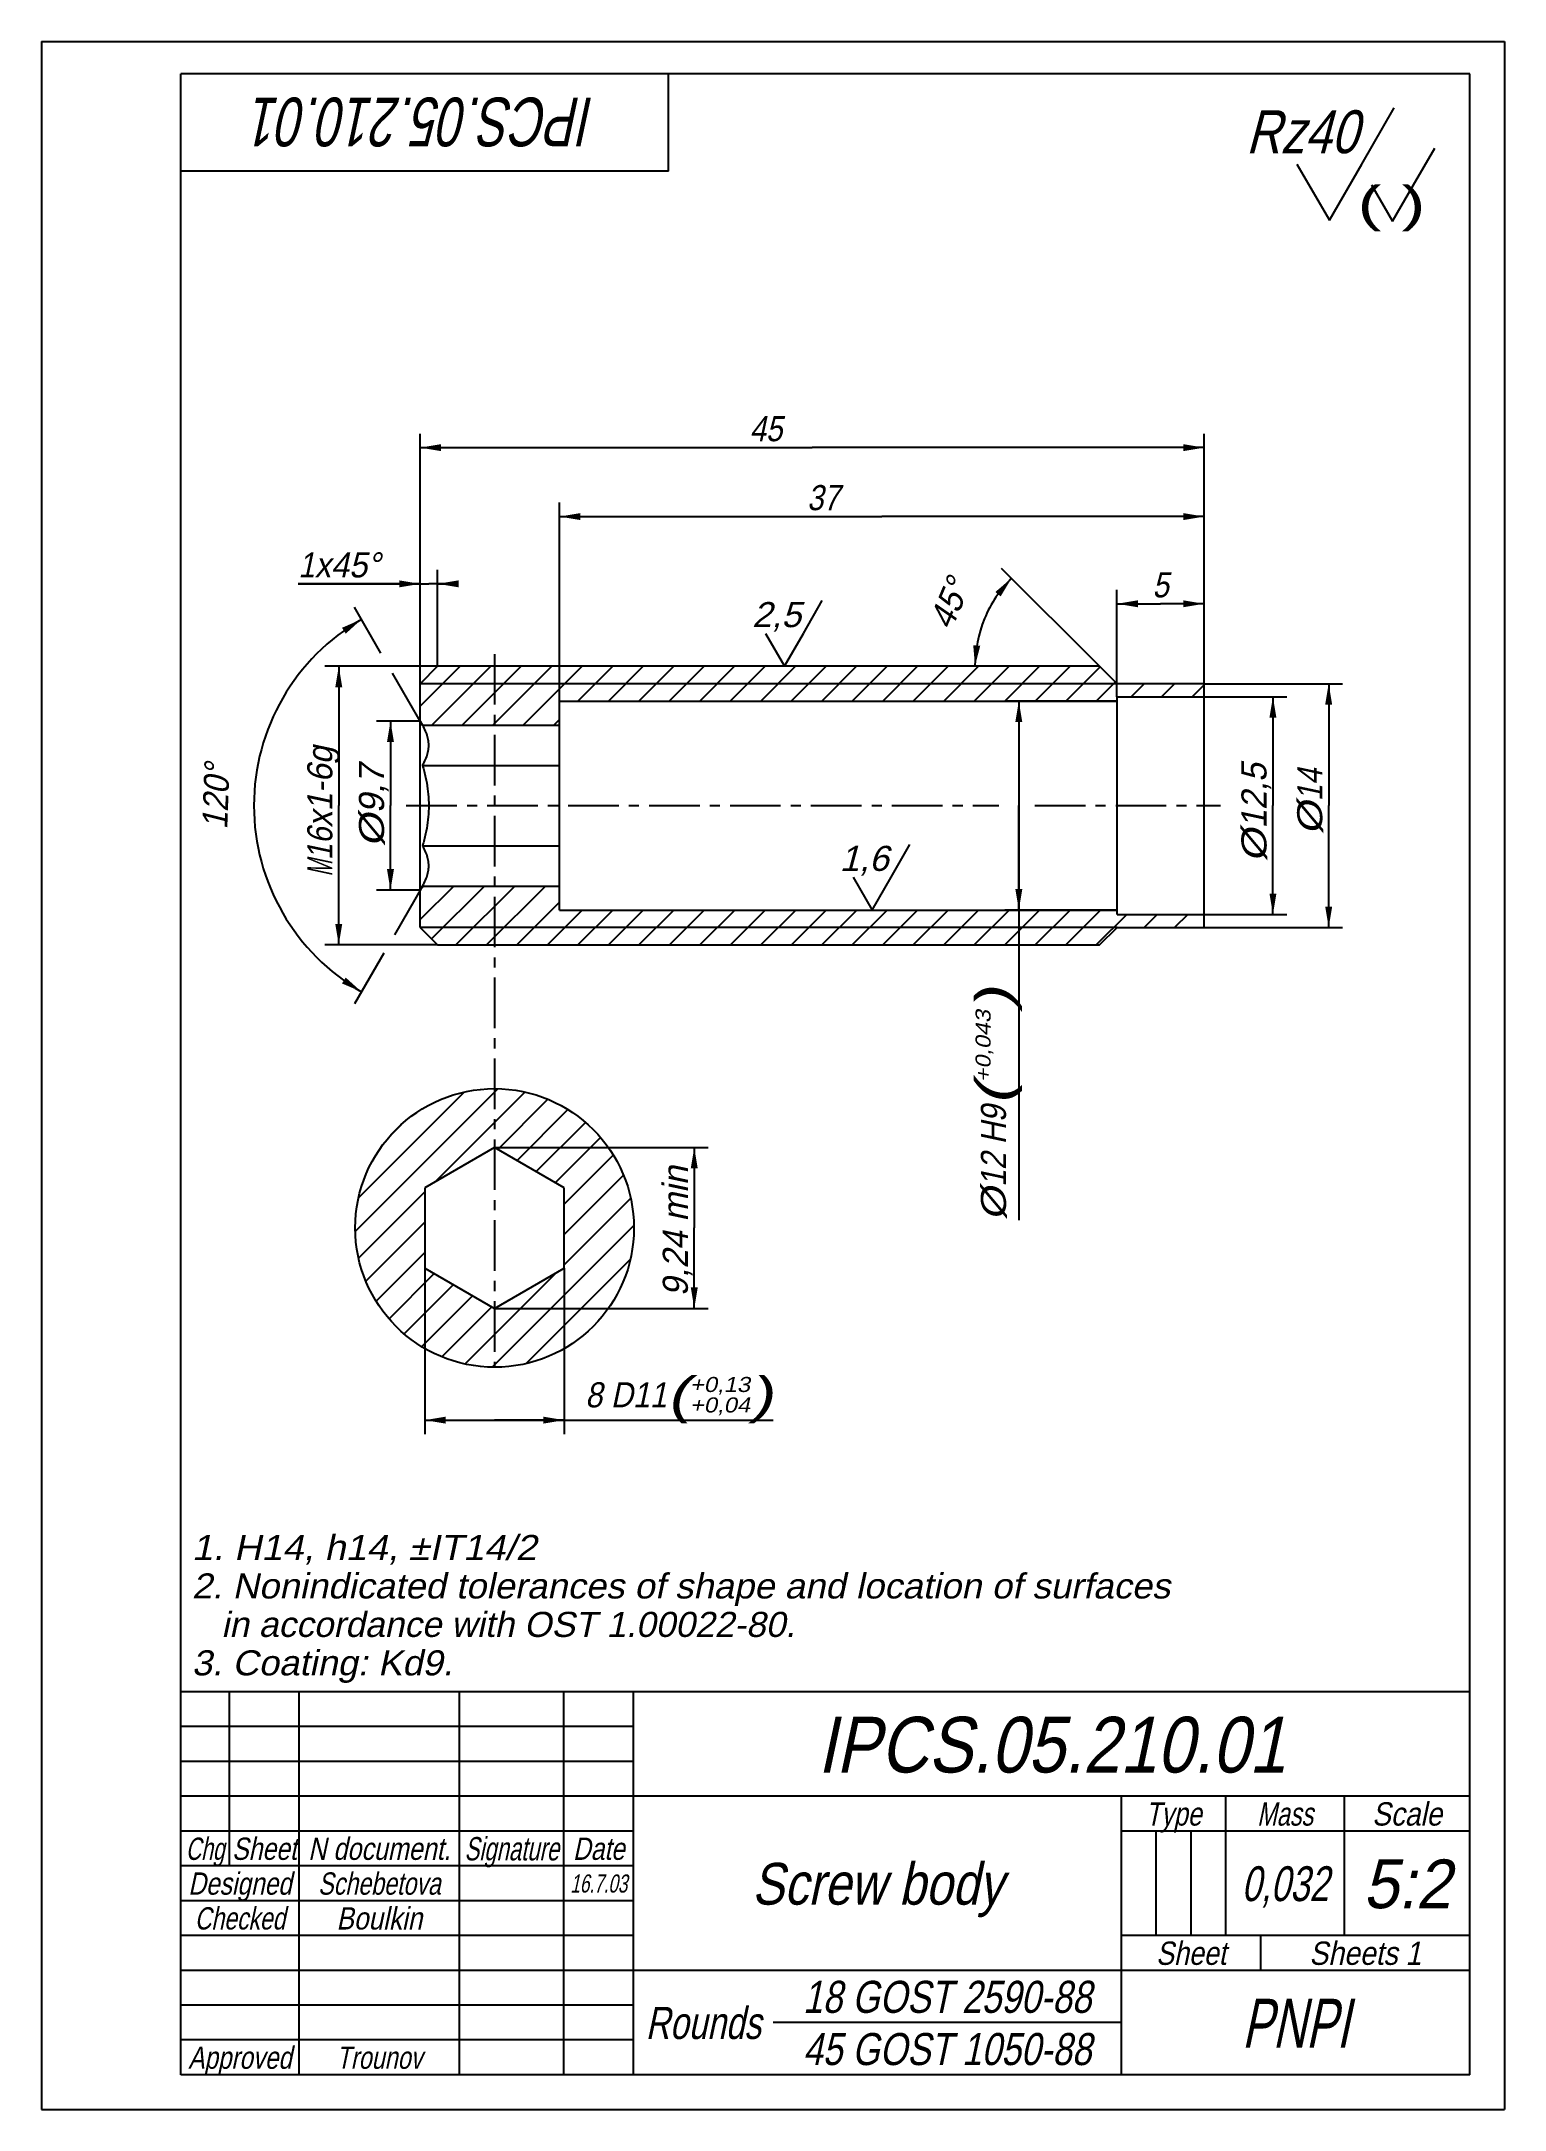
# Model space of a CAD drawing. Extents: x 0 to 210, y 0 to 297.
import ezdxf
from ezdxf.enums import TextEntityAlignment as Align

# ---------------------------------------------------------------- set-up
doc = ezdxf.new("R2010")
doc.units = 0
doc.header["$LTSCALE"] = 19.36
doc.linetypes.add('CENTER', pattern=[0.6, 0.375, -0.075, 0.075, -0.075])
doc.layers.get('0').update_dxf_attribs({"linetype": 'CONTINUOUS'})
doc.layers.add('DEFAULT_1', color=7, linetype='CENTER')
doc.styles.add('TEXTSTYLE_0', font='txt', dxfattribs={"width": 0.8})
doc.dimstyles.new('DIMSTYLE_1', dxfattribs={"dimtxt": 3.6, "dimasz": 0.18, "dimexe": 0.18, "dimexo": 0.0625, "dimgap": 0.09, "dimtad": 0, "dimtih": 1, "dimtoh": 1, "dimlfac": 0.4, "dimzin": 0, "dimtxsty": 'STANDARD', "dimcen": 0.09, "dimazin": 3, "dimtp": 0.2, "dimtm": 0.2, "dimtfac": 0, "dimtdec": 4, "dimtofl": 0, "dimtmove": 0, "dimatfit": 3, "dimtolj": 1, "dimtzin": 0})
doc.dimstyles.new('DIMSTYLE_2', dxfattribs={"dimtxt": 3.6, "dimasz": 0.18, "dimexe": 0.18, "dimexo": 0.0625, "dimgap": 0.09, "dimtad": 0, "dimtih": 1, "dimtoh": 1, "dimlfac": 0.4, "dimzin": 0, "dimtxsty": 'STANDARD', "dimcen": 0.09, "dimazin": 3, "dimtp": 0.1, "dimtm": 0.1, "dimtfac": 0, "dimtdec": 4, "dimtofl": 0, "dimtmove": 0, "dimatfit": 3, "dimtolj": 1, "dimtzin": 0})
doc.dimstyles.new('DIMSTYLE_3', dxfattribs={"dimtxt": 3.6, "dimasz": 0.18, "dimexe": 0.18, "dimexo": 0.0625, "dimgap": 0.09, "dimtad": 0, "dimtih": 1, "dimtoh": 1, "dimdec": 3, "dimlfac": 0.4, "dimzin": 0, "dimtxsty": 'STANDARD', "dimcen": 0.09, "dimazin": 3, "dimtol": 1, "dimtp": 0.043, "dimtfac": 0, "dimtdec": 4, "dimtofl": 0, "dimtmove": 0, "dimatfit": 3, "dimtolj": 1, "dimtzin": 0})
doc.dimstyles.new('DIMSTYLE_4', dxfattribs={"dimtxt": 3.6, "dimasz": 0.18, "dimexe": 0.18, "dimexo": 0.0625, "dimgap": 0.09, "dimtad": 0, "dimtih": 1, "dimtoh": 1, "dimlfac": 0.4, "dimzin": 0, "dimtxsty": 'STANDARD', "dimcen": 0.09, "dimazin": 3, "dimtp": 0.3, "dimtm": 0.3, "dimtfac": 0, "dimtdec": 4, "dimtofl": 0, "dimtmove": 0, "dimatfit": 3, "dimtolj": 1, "dimtzin": 0})
doc.dimstyles.new('DIMSTYLE_5', dxfattribs={"dimtxt": 3.6, "dimasz": 0.18, "dimexe": 0.18, "dimexo": 0.0625, "dimgap": 0.09, "dimtad": 0, "dimtih": 1, "dimtoh": 1, "dimdec": 1, "dimlfac": 0.4, "dimzin": 0, "dimtxsty": 'STANDARD', "dimcen": 0.09, "dimazin": 3, "dimtp": 0.5, "dimtm": 0.5, "dimtfac": 0, "dimtdec": 4, "dimtofl": 0, "dimtmove": 0, "dimatfit": 3, "dimtolj": 1, "dimtzin": 0})
doc.dimstyles.new('DIMSTYLE_6', dxfattribs={"dimtxt": 3.6, "dimasz": 0.18, "dimexe": 0.18, "dimexo": 0.0625, "dimgap": 0.09, "dimtad": 0, "dimtih": 1, "dimtoh": 1, "dimdec": 3, "dimlfac": 0.4, "dimzin": 0, "dimtxsty": 'STANDARD', "dimcen": 0.09, "dimazin": 3, "dimtol": 1, "dimtp": 0.13, "dimtm": -0.04, "dimtfac": 0, "dimtdec": 4, "dimtofl": 0, "dimtmove": 0, "dimatfit": 3, "dimtolj": 1, "dimtzin": 0})

# ---------------------------------------------------------------- blocks, each defined once
blk = doc.blocks.new('*D0')
at = {"color": 2, "linetype": 'CONTINUOUS'}
for p, q in [((56.98, 207.26), (40.68, 207.26)), ((42.68, 207.26), (42.68, 187.26)), ((42.68, 167.26), (42.68, 187.26)), ((56.84, 167.26), (40.68, 167.26))]:
    blk.add_line(p, q, dxfattribs=at)
for points in [[(43.18, 204.26), (42.68, 207.26), (42.18, 204.26)], [(42.18, 170.26), (42.68, 167.26), (43.18, 170.26)]]:
    blk.add_solid(points, dxfattribs=at)
at = {"color": 2, "linetype": 'CONTINUOUS', "style": 'TEXTSTYLE_0', "oblique": 12}
for s, p, p2 in [('x1-6g', (41.76, 184.1), (41.76, 195.8)), ('16', (41.76, 179.42), (41.76, 184.1)), ('M', (41.76, 177.08), (41.76, 179.42))]:
    blk.add_text(s, height=3.6, rotation=90, dxfattribs=at).set_placement(p, p2, align=Align.FIT)
blk = doc.blocks.new('*D1')
at = {"color": 2, "linetype": 'CONTINUOUS'}
for p, q in [((54.37, 204.76), (54.37, 221.1)), ((56.87, 207.26), (56.87, 221.1)), ((54.37, 219.1), (36.87, 219.1)), ((36.87, 219.1), (55.62, 219.1)), ((59.87, 219.1), (55.62, 219.1)), ((56.87, 219.1), (59.87, 219.1))]:
    blk.add_line(p, q, dxfattribs=at)
for points in [[(51.37, 218.6), (54.37, 219.1), (51.37, 219.6)], [(59.87, 219.6), (56.87, 219.1), (59.87, 218.6)]]:
    blk.add_solid(points, dxfattribs=at)
at = {"color": 2, "linetype": 'CONTINUOUS', "style": 'TEXTSTYLE_0', "oblique": 12}
for s, p, p2 in [('1', (36.87, 220.02), (39.21, 220.02)), ('x45%%d', (39.21, 220.02), (48.63, 220.02))]:
    blk.add_text(s, height=3.6, dxfattribs=at).set_placement(p, p2, align=Align.FIT)
blk = doc.blocks.new('*D2')
at = {"color": 2, "linetype": 'CONTINUOUS'}
for p, q in [((154.37, 202.26), (138.28, 202.26)), ((140.28, 202.26), (140.28, 187.26)), ((140.28, 172.26), (140.28, 187.26)), ((140.28, 187.26), (140.28, 127.71)), ((154.37, 172.26), (138.28, 172.26))]:
    blk.add_line(p, q, dxfattribs=at)
for points in [[(140.78, 199.26), (140.28, 202.26), (139.78, 199.26)], [(139.78, 175.26), (140.28, 172.26), (140.78, 175.26)]]:
    blk.add_solid(points, dxfattribs=at)
at = {"color": 2, "linetype": 'CONTINUOUS', "style": 'TEXTSTYLE_0', "oblique": 12}
for s, height, p, p2 in [(')', 5.1, (139.18, 157.9), (139.18, 161.22)), ('+0,043', 2.16, (136.23, 147.53), (136.23, 157.9)), ('(', 5.1, (139.18, 144.21), (139.18, 147.53)), ('12 H9', 3.6, (138.44, 132.51), (138.44, 144.21)), ('%%c', 3.6, (138.44, 127.71), (138.44, 132.51))]:
    blk.add_text(s, height=height, rotation=90, dxfattribs=at).set_placement(p, p2, align=Align.FIT)
blk = doc.blocks.new('*D3')
at = {"color": 2, "linetype": 'CONTINUOUS'}
for p, q in [((54.37, 199.38), (48.1, 199.38)), ((50.1, 199.38), (50.1, 187.26)), ((50.1, 175.13), (50.1, 187.26)), ((54.37, 175.13), (48.1, 175.13))]:
    blk.add_line(p, q, dxfattribs=at)
for points in [[(50.6, 196.38), (50.1, 199.38), (49.6, 196.38)], [(49.6, 178.13), (50.1, 175.13), (50.6, 178.13)]]:
    blk.add_solid(points, dxfattribs=at)
at = {"color": 2, "linetype": 'CONTINUOUS', "style": 'TEXTSTYLE_0', "oblique": 12}
for s, p, p2 in [('9,7', (49.18, 186.13), (49.18, 193.15)), ('%%c', (49.18, 181.33), (49.18, 186.13))]:
    blk.add_text(s, height=3.6, rotation=90, dxfattribs=at).set_placement(p, p2, align=Align.FIT)
blk = doc.blocks.new('*D4')
at = {"color": 2, "linetype": 'CONTINUOUS'}
for p, q in [((154.37, 202.88), (154.37, 218.24)), ((166.87, 202.88), (166.87, 218.24)), ((154.37, 216.24), (160.62, 216.24)), ((166.87, 216.24), (160.62, 216.24))]:
    blk.add_line(p, q, dxfattribs=at)
for points in [[(157.37, 216.74), (154.37, 216.24), (157.37, 215.74)], [(163.87, 215.74), (166.87, 216.24), (163.87, 216.74)]]:
    blk.add_solid(points, dxfattribs=at)
at = {"color": 2, "linetype": 'CONTINUOUS', "style": 'TEXTSTYLE_0', "oblique": 12}
blk.add_text('5', height=3.6, dxfattribs=at).set_placement((159.46, 217.16), (161.8, 217.16), align=Align.FIT)
blk = doc.blocks.new('*D5')
at = {"color": 2, "linetype": 'CONTINUOUS'}
for p, q in [((166.87, 202.88), (178.75, 202.88)), ((176.75, 202.88), (176.75, 187.26)), ((176.75, 171.63), (176.75, 187.26)), ((166.87, 171.63), (178.75, 171.63))]:
    blk.add_line(p, q, dxfattribs=at)
for points in [[(177.25, 199.88), (176.75, 202.88), (176.25, 199.88)], [(176.25, 174.63), (176.75, 171.63), (177.25, 174.63)]]:
    blk.add_solid(points, dxfattribs=at)
at = {"color": 2, "linetype": 'CONTINUOUS', "style": 'TEXTSTYLE_0', "oblique": 12}
for s, p, p2 in [('12,5', (175.83, 183.97), (175.83, 193.33)), ('%%c', (175.83, 179.17), (175.83, 183.97))]:
    blk.add_text(s, height=3.6, rotation=90, dxfattribs=at).set_placement(p, p2, align=Align.FIT)
blk = doc.blocks.new('*D6')
at = {"color": 2, "linetype": 'CONTINUOUS'}
for p, q in [((74.37, 202.26), (74.37, 230.76)), ((74.37, 228.76), (120.62, 228.76)), ((166.87, 228.76), (120.62, 228.76)), ((166.87, 204.76), (166.87, 230.76))]:
    blk.add_line(p, q, dxfattribs=at)
for points in [[(77.37, 229.26), (74.37, 228.76), (77.37, 228.26)], [(163.87, 228.26), (166.87, 228.76), (163.87, 229.26)]]:
    blk.add_solid(points, dxfattribs=at)
at = {"color": 2, "linetype": 'CONTINUOUS', "style": 'TEXTSTYLE_0', "oblique": 12}
blk.add_text('37', height=3.6, dxfattribs=at).set_placement((109.89, 229.68), (114.57, 229.68), align=Align.FIT)
blk = doc.blocks.new('*D7')
at = {"color": 2, "linetype": 'CONTINUOUS'}
for p, q in [((54.37, 204.76), (54.37, 240.66)), ((166.87, 204.76), (166.87, 240.66)), ((54.37, 238.66), (110.62, 238.66)), ((166.87, 238.66), (110.62, 238.66))]:
    blk.add_line(p, q, dxfattribs=at)
for points in [[(57.37, 239.16), (54.37, 238.66), (57.37, 238.16)], [(163.87, 238.16), (166.87, 238.66), (163.87, 239.16)]]:
    blk.add_solid(points, dxfattribs=at)
at = {"color": 2, "linetype": 'CONTINUOUS', "style": 'TEXTSTYLE_0', "oblique": 12}
blk.add_text('45', height=3.6, dxfattribs=at).set_placement((101.65, 239.58), (106.33, 239.58), align=Align.FIT)
blk = doc.blocks.new('*D8')
at = {"color": 2, "linetype": 'CONTINUOUS'}
for p, q in [((166.87, 204.76), (186.75, 204.76)), ((184.75, 204.76), (184.75, 187.26)), ((184.75, 169.76), (184.75, 187.26)), ((166.87, 169.76), (186.75, 169.76))]:
    blk.add_line(p, q, dxfattribs=at)
for points in [[(185.25, 201.76), (184.75, 204.76), (184.25, 201.76)], [(184.25, 172.76), (184.75, 169.76), (185.25, 172.76)]]:
    blk.add_solid(points, dxfattribs=at)
at = {"color": 2, "linetype": 'CONTINUOUS', "style": 'TEXTSTYLE_0', "oblique": 12}
for s, p, p2 in [('14', (183.83, 187.9), (183.83, 192.58)), ('%%c', (183.83, 183.1), (183.83, 187.9))]:
    blk.add_text(s, height=3.6, rotation=90, dxfattribs=at).set_placement(p, p2, align=Align.FIT)
blk = doc.blocks.new('*D9')
at = {"color": 2, "linetype": 'CONTINUOUS'}
for q in [(137.81, 221.32), (131.99, 207.26)]:
    blk.add_line((151.87, 207.26), q, dxfattribs=at)
for start, end in [(135, 157.5), (157.5, 180)]:
    blk.add_arc((151.87, 207.26), 17.88, start, end, dxfattribs=at)
for points in [[(139.23, 219.9), (137.67, 217.29), (136.91, 217.93)], [(133.99, 207.26), (133.74, 210.29), (134.74, 210.21)]]:
    blk.add_solid(points, dxfattribs=at)
at = {"color": 2, "linetype": 'CONTINUOUS', "style": 'TEXTSTYLE_0', "oblique": 12}
blk.add_text('45%%d', height=3.6, rotation=67.301, dxfattribs=at).set_placement((130.61, 212.31), (133.35, 218.84), align=Align.FIT)
blk = doc.blocks.new('*D10')
at = {"color": 2, "linetype": 'CONTINUOUS'}
for p, q in [((48.73, 209.16), (44.94, 215.73)), ((54.71, 198.8), (50.38, 206.29)), ((54.71, 175.71), (50.67, 168.72)), ((49.14, 166.07), (44.94, 158.79))]:
    blk.add_line(p, q, dxfattribs=at)
for start, end in [(120, 180), (180, 240)]:
    blk.add_arc((61.37, 187.26), 30.87, start, end, dxfattribs=at)
for points in [[(45.94, 214), (43.68, 211.95), (43.14, 212.79)], [(45.94, 160.52), (43.14, 161.72), (43.68, 162.56)]]:
    blk.add_solid(points, dxfattribs=at)
at = {"color": 2, "linetype": 'CONTINUOUS', "style": 'TEXTSTYLE_0', "oblique": 12}
blk.add_text('120%%d', height=3.6, rotation=87.9321, dxfattribs=at).set_placement((26.67, 183.8), (27.01, 193.21), align=Align.FIT)
blk = doc.blocks.new('*D11')
at = {"color": 2, "linetype": 'CONTINUOUS'}
for p, q in [((55.04, 120.84), (55.04, 97.01)), ((75.04, 120.84), (75.04, 97.01)), ((55.04, 99.01), (65.04, 99.01)), ((75.04, 99.01), (65.04, 99.01)), ((65.04, 99.01), (105.04, 99.01))]:
    blk.add_line(p, q, dxfattribs=at)
for points in [[(58.04, 99.51), (55.04, 99.01), (58.04, 98.51)], [(72.04, 98.51), (75.04, 99.01), (72.04, 99.51)]]:
    blk.add_solid(points, dxfattribs=at)
at = {"color": 2, "linetype": 'CONTINUOUS', "style": 'TEXTSTYLE_0', "oblique": 12}
for s, height, p, p2 in [('8 D11', 3.6, (78.06, 100.85), (89.76, 100.85)), ('(', 5.1, (89.76, 100.11), (93.08, 100.11)), ('+0,13', 2.16, (93.08, 103.05), (101.72, 103.05)), (')', 5.1, (101.72, 100.11), (105.04, 100.11)), ('+0,04', 2.16, (93.08, 100.11), (101.72, 100.11))]:
    blk.add_text(s, height=height, dxfattribs=at).set_placement(p, p2, align=Align.FIT)
blk = doc.blocks.new('*D12')
at = {"color": 2, "linetype": 'CONTINUOUS'}
for p, q in [((65.04, 138.16), (95.7, 138.16)), ((93.7, 138.16), (93.7, 126.61)), ((93.7, 115.06), (93.7, 126.61)), ((65.04, 115.06), (95.7, 115.06))]:
    blk.add_line(p, q, dxfattribs=at)
for points in [[(94.2, 135.16), (93.7, 138.16), (93.2, 135.16)], [(93.2, 118.06), (93.7, 115.06), (94.2, 118.06)]]:
    blk.add_solid(points, dxfattribs=at)
at = {"color": 2, "linetype": 'CONTINUOUS', "style": 'TEXTSTYLE_0', "oblique": 12}
for s, p, p2 in [(' min', (92.78, 126.14), (92.78, 135.5)), ('9,24', (92.78, 116.78), (92.78, 126.14))]:
    blk.add_text(s, height=3.6, rotation=90, dxfattribs=at).set_placement(p, p2, align=Align.FIT)
blk = doc.blocks.new('UGOL_BL0')
at = {"color": 2, "linetype": 'CONTINUOUS'}
for p, q in [((189.5, 279.38), (194.16, 287.47)), ((180.2, 279.38), (184.85, 271.33)), ((184.85, 271.33), (189.5, 279.38)), ((196.94, 276.39), (199.97, 281.64)), ((190.9, 276.39), (193.92, 271.16)), ((193.92, 271.16), (196.94, 276.39))]:
    blk.add_line(p, q, dxfattribs=at)
at = {"color": 2, "linetype": 'CONTINUOUS', "style": 'TEXTSTYLE_0', "oblique": 15}
blk.add_text('Rz40', height=6.16, dxfattribs=at).set_placement((172.87, 280.94), (188.89, 280.94), align=Align.FIT)
at = {"color": 2, "linetype": 'CONTINUOUS', "style": 'TEXTSTYLE_0'}
blk.add_text('( )', height=5, dxfattribs=at).set_placement((188.89, 271.22), (198.64, 271.22), align=Align.FIT)
blk = doc.blocks.new('STANDARD_BL1')
at = {"color": 2, "linetype": 'CONTINUOUS'}
for p, q in [((121.94, 176.96), (124.66, 181.69)), ((116.5, 176.96), (119.22, 172.26)), ((119.22, 172.26), (121.94, 176.96))]:
    blk.add_line(p, q, dxfattribs=at)
at = {"color": 2, "linetype": 'CONTINUOUS', "style": 'TEXTSTYLE_0', "oblique": 15}
blk.add_text('1,6', height=3.6, dxfattribs=at).set_placement((114.56, 177.88), (121.58, 177.88), align=Align.FIT)
blk = doc.blocks.new('STANDARD_BL2')
at = {"color": 2, "linetype": 'CONTINUOUS'}
for p, q in [((109.36, 211.96), (112.08, 216.69)), ((103.92, 211.96), (106.64, 207.26)), ((106.64, 207.26), (109.36, 211.96))]:
    blk.add_line(p, q, dxfattribs=at)
at = {"color": 2, "linetype": 'CONTINUOUS', "style": 'TEXTSTYLE_0', "oblique": 15}
blk.add_text('2,5', height=3.6, dxfattribs=at).set_placement((101.98, 212.88), (109, 212.88), align=Align.FIT)

msp = doc.modelspace()

# ---------------------------------------------------------------- linework, layer by layer
at = {"color": 7, "linetype": 'CONTINUOUS'}
for p, q in [((0, 297), (0, 0)), ((0, 297), (210, 297)), ((210, 297), (210, 0)), ((90, 292.3499), (20, 292.3499)), ((20, 278.3499), (20, 292.3499)), ((20, 5), (20, 292.3499)), ((205, 292.3499), (20, 292.3499)), ((90, 278.3499), (90, 292.3499)), ((205, 5), (205, 292.3499)), ((90, 278.3499), (20, 278.3499)), ((56.8719, 207.2576), (54.3719, 204.7576)), ((151.8719, 207.2576), (56.8719, 207.2576)), ((154.3719, 204.7576), (151.8719, 207.2576)), ((54.3719, 169.7576), (54.3719, 204.7576)), ((74.3719, 172.2576), (74.3719, 202.2576)), ((74.3719, 202.2576), (154.3719, 202.2576)), ((166.8719, 204.7576), (154.3719, 204.7576)), ((154.3719, 202.8826), (166.8719, 202.8826)), ((154.3719, 171.6326), (154.3719, 202.8826)), ((166.8719, 169.7576), (166.8719, 204.7576)), ((54.3719, 199.3826), (54.7056, 198.8046)), ((54.7056, 198.8046), (74.3719, 198.8046)), ((54.7056, 193.0311), (74.3719, 193.0311)), ((54.7056, 181.4841), (74.3719, 181.4841)), ((54.3719, 175.1326), (54.7056, 175.7106)), ((54.7056, 175.7106), (74.3719, 175.7106)), ((54.3719, 169.7576), (56.8719, 167.2576)), ((74.3719, 172.2576), (154.3719, 172.2576)), ((151.8719, 167.2576), (154.3719, 169.7576)), ((154.3719, 171.6326), (166.8719, 171.6326)), ((154.3719, 169.7576), (166.8719, 169.7576)), ((56.8719, 167.2576), (151.8719, 167.2576)), ((65.0418, 138.1583), (55.0418, 132.3848)), ((75.0418, 132.3848), (65.0418, 138.1583)), ((55.0418, 132.3848), (55.0418, 120.8378)), ((75.0418, 120.8378), (75.0418, 132.3848)), ((55.0418, 120.8378), (65.0418, 115.0643)), ((65.0418, 115.0643), (75.0418, 120.8378)), ((205, 60), (20, 60)), ((20, 5), (20, 60)), ((27, 35), (27, 60)), ((37, 5), (37, 60)), ((60, 5), (60, 60)), ((75, 5), (75, 60)), ((85, 5), (85, 60)), ((205, 5), (205, 60)), ((85, 55), (20, 55)), ((85, 50), (20, 50)), ((205, 45), (20, 45)), ((155, 5), (155, 45)), ((170, 25), (170, 45)), ((187, 25), (187, 45)), ((85, 40), (20, 40)), ((205, 40), (155, 40)), ((160, 25), (160, 40)), ((165, 25), (165, 40)), ((85, 35), (20, 35)), ((85, 30), (20, 30)), ((85, 25), (20, 25)), ((205, 25), (155, 25)), ((175, 20), (175, 25)), ((205, 20), (20, 20)), ((85, 15), (20, 15)), ((155, 12.5), (105, 12.5)), ((85, 10), (20, 10)), ((205, 5), (20, 5)), ((205, 5), (20, 5)), ((0, 0), (210, 0))]:
    msp.add_line(p, q, dxfattribs=at)
at = {"color": 2, "linetype": 'CONTINUOUS'}
for p, q in [((60.1144, 207.2576), (54.3719, 201.5151)), ((64.4903, 207.2576), (56.0373, 198.8046)), ((68.8662, 207.2576), (60.4132, 198.8046)), ((73.2421, 207.2576), (64.7891, 198.8046)), ((77.618, 207.2576), (69.165, 198.8046)), ((81.9939, 207.2576), (76.9939, 202.2576)), ((86.3698, 207.2576), (81.3698, 202.2576)), ((90.7457, 207.2576), (85.7457, 202.2576)), ((95.1216, 207.2576), (90.1216, 202.2576)), ((99.4975, 207.2576), (94.4975, 202.2576)), ((103.8734, 207.2576), (98.8734, 202.2576)), ((108.2494, 207.2576), (103.2494, 202.2576)), ((112.6253, 207.2576), (107.6253, 202.2576)), ((117.0012, 207.2576), (112.0012, 202.2576)), ((121.3771, 207.2576), (116.3771, 202.2576)), ((125.753, 207.2576), (120.753, 202.2576)), ((130.1289, 207.2576), (125.1289, 202.2576)), ((134.5048, 207.2576), (129.5048, 202.2576)), ((138.8807, 207.2576), (133.8807, 202.2576)), ((143.2566, 207.2576), (138.2566, 202.2576)), ((147.6325, 207.2576), (142.6325, 202.2576)), ((151.9402, 207.1893), (147.0084, 202.2576)), ((154.1281, 205.0014), (151.3844, 202.2576)), ((154.3719, 204.7576), (54.3719, 204.7576)), ((158.2603, 204.7576), (156.3853, 202.8826)), ((162.6362, 204.7576), (160.7612, 202.8826)), ((166.8719, 204.6174), (165.1371, 202.8826)), ((74.3719, 199.6356), (73.5409, 198.8046)), ((59.1987, 175.7106), (54.3719, 170.8838)), ((54.8228, 175.7106), (54.5454, 175.4332)), ((63.5746, 175.7106), (55.9967, 168.1327)), ((67.9505, 175.7106), (59.4975, 167.2576)), ((72.3264, 175.7106), (63.8734, 167.2576)), ((74.3719, 173.3801), (68.2494, 167.2576)), ((154.3719, 169.7576), (54.3719, 169.7576)), ((77.6253, 172.2576), (72.6253, 167.2576)), ((82.0012, 172.2576), (77.0012, 167.2576)), ((86.3771, 172.2576), (81.3771, 167.2576)), ((90.753, 172.2576), (85.753, 167.2576)), ((95.1289, 172.2576), (90.1289, 167.2576)), ((99.5048, 172.2576), (94.5048, 167.2576)), ((103.8807, 172.2576), (98.8807, 167.2576)), ((108.2566, 172.2576), (103.2566, 167.2576)), ((112.6325, 172.2576), (107.6325, 167.2576)), ((117.0084, 172.2576), (112.0084, 167.2576)), ((121.3844, 172.2576), (116.3844, 167.2576)), ((125.7603, 172.2576), (120.7603, 167.2576)), ((130.1362, 172.2576), (125.1362, 167.2576)), ((134.5121, 172.2576), (129.5121, 167.2576)), ((138.888, 172.2576), (133.888, 167.2576)), ((143.2639, 172.2576), (138.2639, 167.2576)), ((147.6398, 172.2576), (142.6398, 167.2576)), ((152.0157, 172.2576), (147.0157, 167.2576)), ((155.7666, 171.6326), (151.3916, 167.2576)), ((160.1425, 171.6326), (158.2675, 169.7576)), ((164.5184, 171.6326), (162.6434, 169.7576)), ((45.0608, 126.1598), (65.4934, 146.5924)), ((45.5437, 130.9952), (60.6577, 146.1092)), ((56.4529, 133.1994), (69.3737, 146.1202)), ((65.4998, 137.8939), (72.6849, 145.079)), ((68.2592, 136.3007), (75.5622, 143.6038)), ((50.1864, 139.9905), (51.6604, 141.4644)), ((71.0185, 134.7076), (78.0725, 141.7616)), ((73.7779, 133.1145), (80.2441, 139.5807)), ((75.0418, 130.026), (82.0767, 137.0608)), ((75.0418, 125.6735), (83.5414, 134.1731)), ((45.5328, 122.2794), (55.0418, 131.7884)), ((75.0418, 121.321), (84.5705, 130.8496)), ((46.574, 118.9681), (55.0418, 127.4359)), ((64.6989, 106.6256), (85.0274, 126.954)), ((48.0492, 116.0908), (55.0418, 123.0834)), ((69.5692, 107.1434), (84.51, 122.0842)), ((49.8914, 113.5805), (56.3775, 120.0666)), ((60.8035, 107.0827), (73.8985, 120.1777)), ((52.0724, 111.409), (59.1369, 118.4735)), ((54.5924, 109.5765), (61.8962, 116.8804)), ((57.4802, 108.1118), (64.6556, 115.2873))]:
    msp.add_line(p, q, dxfattribs=at)
at = {"color": 7, "linetype": 'CONTINUOUS'}
msp.add_circle((65.0418, 126.6113), 20, dxfattribs=at)
for points, knots in [([(54.7056, 193.0311), (54.8652, 193.3076), (55.1458, 193.8498), (55.4489, 194.6827), (55.6049, 195.5062), (55.6049, 196.3296), (55.4489, 197.1531), (55.1458, 197.986), (54.8652, 198.5281), (54.7056, 198.8046)], [0, 0, 0, 0, 0.15678324, 0.29904371, 0.43379763, 0.56620319, 0.70095739, 0.84322058, 1, 1, 1, 1]), ([(54.7056, 193.0311), (54.8684, 192.4669), (55.1532, 191.3602), (55.4524, 189.7014), (55.6049, 188.0705), (55.6049, 186.4447), (55.4524, 184.8138), (55.1532, 183.1551), (54.8684, 182.0484), (54.7056, 181.4841)], [0, 0, 0, 0, 0.15032285, 0.29224416, 0.43098599, 0.56901431, 0.70775631, 0.84967743, 1, 1, 1, 1]), ([(54.7056, 175.7106), (54.8652, 175.9871), (55.1458, 176.5292), (55.4489, 177.3622), (55.6049, 178.1856), (55.6049, 179.0091), (55.4489, 179.8326), (55.1458, 180.6655), (54.8652, 181.2076), (54.7056, 181.4841)], [0, 0, 0, 0, 0.15678039, 0.29904313, 0.43379676, 0.56620185, 0.70095495, 0.84321533, 1, 1, 1, 1])]:
    msp.add_open_spline(points, degree=3, knots=knots, dxfattribs=at)
at = {"layer": 'DEFAULT_1', "color": 2, "linetype": 'CENTER'}
for p, q in [((65.0418, 209.0176), (65.0418, 106.6113)), ((52.3719, 187.2576), (137.4182, 187.2576)), ((142.5716, 187.2576), (169.2399, 187.2576))]:
    msp.add_line(p, q, dxfattribs=at)

# ---------------------------------------------------------------- block references
at = {"color": 2, "linetype": 'CONTINUOUS'}
for name in ['UGOL_BL0', 'STANDARD_BL2', 'STANDARD_BL1']:
    msp.add_blockref(name, (0, 0), dxfattribs=at)

# ---------------------------------------------------------------- texts
at = {"color": 2, "linetype": 'CONTINUOUS', "style": 'TEXTSTYLE_0', "oblique": 12}
msp.add_text('IPCS.05.210.01', height=7, rotation=180, dxfattribs=at).set_placement((79.5, 288.9281), (30.5, 288.9281), align=Align.FIT)
for s, height, p, p2 in [('1. H14, h14, %%pIT14/2 ', 3.6, (21.5903, 78.9197), (72.5903, 78.9197)), ('2. Nonindicated tolerances of shape and location of surfaces', 3.6, (21.5903, 73.3991), (161.9903, 73.3991)), ('   in accordance with OST 1.00022-80.', 3.6, (21.5903, 67.8784), (108.1703, 67.8784)), ('3. Coating: Kd9.', 3.6, (21.5903, 62.3578), (59.0303, 62.3578)), ('IPCS.05.210.01', 8, (111.4, 48.4106), (178.6, 48.4106)), ('Type', 3.35, (158.48, 40.7876), (166.52, 40.7876)), ('Mass', 3.35, (174.48, 40.7876), (182.52, 40.7876)), ('Scale', 3.35, (190.975, 40.7876), (201.025, 40.7876)), ('Chg', 3.2, (20.716, 35.8643), (26.284, 35.8643)), ('Sheet', 3.2, (27.36, 35.8643), (36.64, 35.8643)), ('N document.', 3.2, (38.292, 35.8643), (58.708, 35.8643)), ('Signature', 3.35, (60.7163, 35.7876), (74.2837, 35.7876)), ('Date', 3.2, (76.288, 35.8643), (83.712, 35.8643)), ('Screw body', 6, (102, 29.433), (138, 29.433)), ('5:2', 7, (189.7, 28.9218), (202.3, 28.9218)), ('Designed', 3.2, (21.076, 30.8643), (35.924, 30.8643)), ('Schebetova', 3.2, (39.7, 30.8643), (57.3, 30.8643)), ('16.7.03', 2.6, (75.905, 31.171), (84.095, 31.171)), ('0,032', 5, (172.25, 29.9441), (184.75, 29.9441)), ('Checked', 3.2, (22.004, 25.8643), (34.996, 25.8643)), ('Boulkin', 3.2, (42.34, 25.8643), (54.66, 25.8643)), ('Sheet', 3.35, (159.975, 20.7876), (170.025, 20.7876)), ('Sheets 1', 3.35, (181.96, 20.7876), (198.04, 20.7876)), ('18 GOST 2590-88', 4.6, (109.3, 13.8986), (150.7, 13.8986)), ('Rounds', 4.6, (86.72, 10.1486), (103.28, 10.1486)), ('PNPI', 7, (172.3, 8.9218), (187.7, 8.9218)), ('Approved', 3.2, (21.076, 5.8643), (35.924, 5.8643)), ('Trounov', 3.2, (42.34, 5.8643), (54.66, 5.8643)), ('45 GOST 1050-88', 4.6, (109.3, 6.3986), (150.7, 6.3986))]:
    msp.add_text(s, height=height, dxfattribs=at).set_placement(p, p2, align=Align.FIT)

# ---------------------------------------------------------------- dimensions: what is measured, and where the dimension line sits
at = {"color": 2, "linetype": 'CONTINUOUS'}
for base, p1, p2, angle, dimstyle, picture, middle in [((54.3719, 238.6624), (166.8719, 204.7576), (54.3719, 204.7576), 180, 'DIMSTYLE_4', '*D7', (103.9876, 241.3825)), ((74.3719, 228.7645), (166.8719, 204.7576), (74.3719, 202.2576), 180, 'DIMSTYLE_4', '*D6', (112.2253, 231.4846)), ((42.6813, 207.2576), (56.8427, 167.2576), (56.9821, 207.2576), 90, 'DIMSTYLE_1', '*D0', (39.9612, 186.445)), ((140.2811, 202.2576), (154.3719, 172.2576), (154.3719, 202.2576), 90, 'DIMSTYLE_3', '*D2', (136.6248, 144.4661)), ((184.748, 169.7576), (166.8719, 204.7576), (166.8719, 169.7576), 270, 'DIMSTYLE_1', '*D8', (182.0278, 187.8378)), ((176.7482, 202.8826), (166.8719, 171.6326), (166.8719, 202.8826), 90, 'DIMSTYLE_1', '*D5', (174.0281, 186.2503)), ((50.1023, 199.3826), (54.3719, 175.1326), (54.3719, 199.3826), 90, 'DIMSTYLE_1', '*D3', (47.3822, 187.2401)), ((93.7031, 138.1583), (65.0418, 115.0643), (65.0418, 138.1583), 90, 'DIMSTYLE_1', '*D12', (90.983, 126.1422))]:
    dim = msp.add_linear_dim(base=base, p1=p1, p2=p2, angle=angle, dimstyle=dimstyle, dxfattribs=at)
    dim.commit()
    dim.dimension.update_dxf_attribs({"geometry": picture, "text_midpoint": middle})
for base, p1, p2, dimstyle, picture, middle in [((56.8719, 219.099), (54.3719, 204.7576), (56.8719, 207.2576), 'DIMSTYLE_2', '*D1', (42.7451, 221.8191)), ((166.8719, 216.2363), (154.3719, 202.8826), (166.8719, 202.8826), 'DIMSTYLE_2', '*D4', (160.6343, 218.9564)), ((75.0418, 99.0056), (55.0418, 120.8378), (75.0418, 120.8378), 'DIMSTYLE_6', '*D11', (91.5479, 102.6619))]:
    dim = msp.add_linear_dim(base=base, p1=p1, p2=p2, dimstyle=dimstyle, dxfattribs=at)
    dim.commit()
    dim.dimension.update_dxf_attribs({"geometry": picture, "text_midpoint": middle})
for base, line1, line2, picture, middle in [((135.3514, 214.1006), ((151.8719, 207.2576), (137.8134, 221.316)), ((131.9903, 207.2576), (151.8719, 207.2576)), '*D9', (130.3193, 216.2728)), ((30.4979, 187.2576), ((54.7056, 198.8046), (44.9351, 215.7276)), ((44.9351, 158.7876), (54.7056, 175.7106)), '*D10', (25.0411, 188.5694))]:
    dim = msp.add_angular_dim_2l(base=base, line1=line1, line2=line2, dimstyle='DIMSTYLE_5', dxfattribs=at)
    dim.commit()
    dim.dimension.update_dxf_attribs({"geometry": picture, "text_midpoint": middle})

doc.saveas('drawing.dxf')
